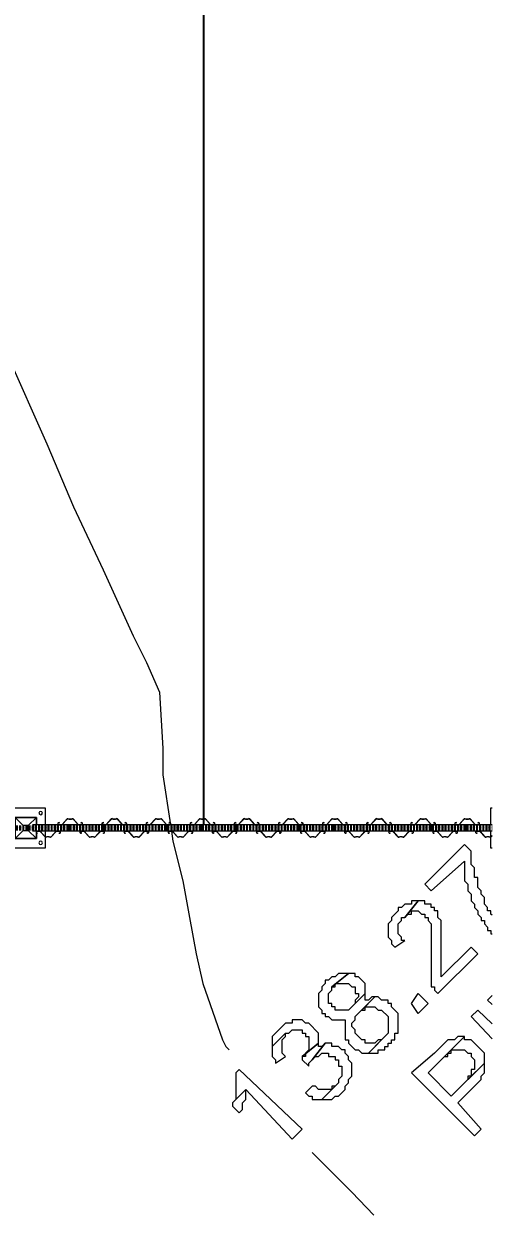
# Model space of a CAD drawing. Header units: millimetres. Extents: x -1971 to 39113, y -25802 to 13528.
# Drawn here: x 36645 to 39038, y -12172 to -6079 of the extents above; entities that cross this region are included whole.
import ezdxf

# ---------------------------------------------------------------- set-up
doc = ezdxf.new("R2010")
doc.units = ezdxf.units.MM
doc.linetypes.add('Boundary', pattern=[15.999999999999998, 9.999999999999998, -3, 0, -3])
for name, color, linetype, lineweight in [('2 Hoop survey', 8, 'Continuous', 9), ('A-ANNO-DIMS', 211, 'Continuous', 9), ('A-FLOR-HRAL', 11, 'Continuous', 9), ('C-PROP-LINE', 91, 'Boundary', 70), ('默认', 18, 'Continuous', 9)]:
    doc.layers.add(name, color=color, linetype=linetype, lineweight=lineweight)
doc.styles.add('Avenir_B_1', font='', dxfattribs={"width": 0.8, "height": 200.0000000000001})
doc.styles.get('Avenir_B_1').set_extended_font_data('Avenir', bold=True)
doc.dimstyles.new('OJID-2_0mm_Diagonal_Tick_-_RED', dxfattribs={"dimscale": 304.8, "dimtxt": 282.4994288325337, "dimasz": 0.6561679790026247, "dimexe": 0.4921259842519685, "dimexo": 0.0625, "dimgap": 0.1640419947506562, "dimtad": 1, "dimdsep": 46, "dimtxsty": 'Avenir_B_1', "dimblk1": 'OBLIQUE', "dimblk2": 'OBLIQUE', "dimsah": 1, "dimcen": 0.09, "dimdle": 0.4921259842519685, "dimazin": 3, "dimtfac": 1, "dimtdec": 4, "dimtix": 1, "dimtmove": 0, "dimatfit": 3, "dimtvp": 1, "dimtolj": 1, "dimlwd": 25, "dimlwe": 25})

# ---------------------------------------------------------------- blocks, each defined once
blk = doc.blocks.new('2 Hoop survey-1260670-Ground Floor')
at = {"layer": '默认', "color": 9, "flags": 128}
for points in [[(84735.9059364619, 4382.7934975308), (84735.9059364619, 3925.618537659211), (84735.9059364619, 3773.226884368658), (84735.9059364619, 3620.83523107814), (84752.83834238313, 3332.984330418254), (84769.77074830426, 3180.592677127719), (84786.70315422543, 3028.201023837184), (84803.63556014658, 2994.336211994845), (84837.50037198896, 2858.876964625494), (84871.36518383128, 2706.485311334959), (84922.16240159479, 2554.093658044436), (84989.89202527946, 2418.634410675073), (85193.08089633351, 1961.45945080348), (85328.54014370285, 1639.743738301259), (85480.9317969934, 1318.02802579903), (85633.32345028395, 979.3799073756207), (85701.05307396861, 843.9206600062527), (85768.78269765328, 691.5290067157348), (85785.71510357445, 403.6781060558487), (85785.71510357445, 268.218858686485), (85823.97162778531, 13.17536394749611)], [(85828.86069028529, -19.41838605248511), (85836.51232133797, -70.42925973691143), (85887.30953910146, -273.6181307909441), (85921.17435094382, -459.8745959238354), (85955.03916278615, -646.1310610566966), (85988.9039746285, -798.5227143472146), (86090.49841015553, -1086.373615007118), (86107.43081607668, -1120.238426849444), (86124.36322199786, -1137.170832770633)], [(87326.56404240093, -87.361665658044), (87123.37517134688, -290.5505367120853), (87157.23998318923, -324.4153485544284), (87326.56404240093, -172.0236952639234), (87326.56404240093, -273.6181307909138), (87343.49644832205, -290.5505367121199), (87343.49644832205, -324.4153485544457), (87360.42885424326, -341.3477544756), (87360.42885424326, -375.2125663179387), (87377.36126016438, -392.1449722391406), (87377.36126016438, -409.0773781602818), (87394.29366608558, -426.0097840814707), (87394.29366608558, -442.9421900026249), (87411.22607200673, -459.8745959238268), (87411.22607200673, -476.8070018449637), (87428.15847792791, -476.8070018449637), (87428.15847792791, -493.7394077661352), (87445.09088384912, -510.6718136872895), (87445.09088384912, -527.6042196084784), (87462.02328977027, -527.6042196084784), (87462.02328977027, -544.5366255296499), (87468.0409685474, -544.5366255296499)], [(87468.0409685474, -448.9598687797762), (87462.02328977025, -442.9421900026422), (87462.02328977025, -426.0097840814707), (87445.09088384909, -426.0097840814707), (87445.09088384909, -409.0773781602818), (87428.15847792791, -392.1449722391102), (87428.15847792791, -358.2801603967845), (87411.22607200676, -341.3477544756), (87411.22607200676, -324.4153485544457), (87394.29366608556, -307.4829426332741), (87394.29366608556, -256.6857248697595), (87377.36126016441, -256.6857248697595), (87377.36126016441, -205.8885071062492), (87360.42885424326, -188.9561011850603), (87360.42885424326, -121.2264775003958), (87326.56404240093, -87.361665658044)], [(87468.0409685474, -860.2346592547711), (87445.09088384912, -883.1847439530593), (87468.0409685474, -906.1348286513561)], [(87468.0409685474, -1081.437338657606), (87360.42885424326, -967.8467735587958), (87394.2936660856, -933.981961716418), (87468.0409685474, -1003.847827206528)], [(86547.67337002711, -1662.075416326912), (86750.86224108114, -1865.26428738094), (86863.82802488976, -1983.141627007344)]]:
    blk.add_lwpolyline(points, dxfattribs=at)
at = {"layer": '默认', "color": 9}
for points in [[(86987.91592397752, -426.0097840814488), (86954.05111213516, -459.8745959237731), (86954.05111213516, -476.8070018449598), (86937.11870621401, -493.7394077661302), (86937.11870621401, -561.4690314508134), (86954.05111213517, -578.4014373719838), (86954.05111213517, -595.3338432931541), (86970.98351805635, -612.2662492143081), (87021.78073581982, -578.4014373719983), (87004.84832989867, -578.4014373719983), (87004.84832989867, -561.4690314508134), (86987.91592397752, -544.5366255296431), (86987.91592397752, -493.7394077661302), (87004.84832989867, -476.8070018449434), (87004.84832989867, -459.874595923804), (87021.78073581983, -459.874595923804), (87089.51035950452, -375.2125663179195), (87055.64554766216, -375.2125663179195), (87055.64554766216, -392.1449722391226), (87021.78073581983, -392.1449722391226), (87004.84832989867, -409.0773781602766), (86987.91592397752, -409.0773781602766)], [(87089.5103595045, -375.2125663179668), (87021.78073581982, -459.8745959238531), (87038.71314174097, -442.9421900026664), (87055.64554766213, -442.9421900026664), (87055.64554766213, -426.0097840815124), (87089.5103595045, -426.0097840815124), (87106.44276542567, -442.9421900026664), (87123.37517134682, -442.9421900026664), (87123.37517134682, -459.8745959238531), (87140.30757726799, -459.8745959238531), (87140.30757726799, -476.8070018450072), (87157.23998318918, -493.7394077661793), (87157.23998318918, -815.4551202684198), (87174.17238911035, -815.4551202684198), (87174.17238911035, -832.3875261895755), (87191.10479503153, -849.3199321107768), (87394.29366608558, -646.1310610566981), (87360.42885424323, -612.2662492143572), (87208.03720095268, -764.6579025049068), (87208.03720095268, -476.8070018450072), (87191.10479503153, -459.8745959238368), (87191.10479503153, -426.0097840815124), (87174.17238911035, -426.0097840815124), (87174.17238911035, -409.0773781603257), (87157.23998318917, -409.0773781603257), (87157.23998318917, -392.1449722391718), (87123.37517134682, -392.1449722391718), (87123.37517134682, -375.2125663179832)], [(86632.33539963291, -781.5903084260517), (86615.40299371173, -781.5903084260517), (86615.40299371173, -798.5227143472057), (86598.47058779057, -815.4551202684088), (86598.47058779057, -832.3875261895482), (86581.5381818694, -849.3199321107495), (86581.5381818694, -917.0495557954001), (86598.4705877906, -933.981961716554), (86598.4705877906, -950.9143676377425), (86615.40299371173, -950.9143676377425), (86615.40299371173, -967.846773558913), (86632.33539963291, -967.846773558913), (86649.26780555409, -984.7791794800833), (86716.99742923876, -984.7791794800833), (86716.99742923876, -1086.373615007107), (86733.92983515996, -1086.373615007107), (86733.92983515996, -1103.306020928278), (86767.79464700235, -1137.170832770602), (86784.72705292344, -1137.170832770602), (86801.65945884462, -1154.103238691781), (86835.52427068696, -1154.103238691781), (86903.25389437162, -1086.373615007122), (86886.32148845047, -1086.373615007122), (86869.38908252932, -1103.306020928261), (86818.59186476581, -1103.306020928261), (86818.59186476581, -1086.373615007107), (86801.65945884462, -1086.373615007107), (86767.7946470023, -1052.508803164732), (86767.7946470023, -1035.576397243596), (86750.86224108112, -1018.643991322408), (86750.86224108112, -1001.711585401254), (86767.79464700227, -984.7791794800669), (86767.79464700227, -967.846773558913), (86869.38908252932, -866.2523380318726), (86852.45667660813, -866.2523380318726), (86835.52427068695, -883.1847439530902), (86818.59186476581, -883.1847439530902), (86818.59186476581, -849.319932110735), (86733.92983515996, -933.981961716554), (86666.20021147525, -933.981961716554), (86666.20021147525, -917.0495557954001), (86649.26780555409, -917.0495557954001), (86649.26780555409, -900.1171498742298), (86632.33539963291, -900.1171498742298), (86632.33539963291, -849.319932110735), (86649.26780555409, -832.3875261895646), (86649.26780555409, -815.4551202683924), (86733.92983515996, -747.725496583711), (86683.13261739642, -747.725496583711), (86666.20021147527, -764.6579025048651), (86649.26780555409, -764.6579025048651)], [(86733.92983515996, -747.725496583711), (86649.26780555409, -815.4551202683924), (86666.20021147525, -815.4551202683924), (86666.20021147525, -798.5227143472057), (86733.92983515996, -798.5227143472057), (86750.86224108111, -815.4551202684252), (86767.79464700227, -815.4551202684252), (86767.79464700227, -849.319932110735), (86784.72705292344, -849.319932110735), (86784.72705292344, -866.2523380318889), (86767.79464700227, -883.1847439530902), (86767.79464700227, -900.1171498742298), (86818.59186476581, -849.3199321107186), (86818.59186476581, -798.5227143472057), (86784.72705292347, -764.6579025048651), (86767.79464700227, -764.6579025048651), (86767.79464700227, -747.725496583711)], [(87089.51035950452, -950.9143676377444), (87055.64554766218, -900.1171498742315), (87089.51035950452, -849.3199321107513), (87140.30757726803, -900.1171498742315)], [(86869.38908252929, -866.2523380319053), (86801.6594588446, -933.9819617165886), (86818.59186476581, -933.9819617165886), (86818.59186476581, -917.0495557954001), (86869.38908252929, -917.0495557954001), (86886.3214884505, -933.9819617165394), (86903.25389437166, -933.9819617165394), (86937.11870621401, -967.8467735588966), (86937.11870621401, -1052.508803164767), (86835.52427068699, -1154.103238691774), (86886.32148845047, -1154.103238691774), (86886.32148845047, -1137.17083277062), (86920.18630029281, -1137.17083277062), (86920.18630029281, -1120.238426849432), (86937.11870621398, -1120.238426849432), (86937.11870621398, -1103.306020928278), (86954.05111213514, -1103.306020928278), (86954.05111213514, -1086.373615007107), (86970.98351805632, -1086.373615007107), (86970.98351805632, -1052.508803164767), (86987.91592397752, -1052.508803164767), (86987.91592397752, -950.9143676377425), (86954.05111213517, -917.0495557953836), (86954.05111213517, -900.1171498742298), (86937.11870621398, -900.1171498742298), (86937.11870621398, -883.1847439530757), (86903.25389437166, -883.1847439530757), (86886.32148845044, -866.2523380319053)], [(86378.34931081539, -1035.576397243578), (86344.48449897303, -1069.44120908592), (86344.48449897303, -1120.238426849432), (86412.21412265771, -1052.508803164767), (86429.14652857889, -1052.508803164767), (86446.07893450008, -1035.576397243578), (86496.87615226356, -1035.576397243578), (86496.87615226356, -1052.508803164767), (86513.80855818474, -1052.508803164767), (86513.80855818474, -1069.441209085937), (86530.7409641059, -1069.441209085937), (86530.7409641059, -1137.17083277062), (86513.80855818474, -1154.103238691774), (86513.80855818474, -1171.035644612952), (86496.87615226356, -1171.035644612952), (86581.53818186943, -1103.306020928261), (86581.53818186943, -1052.508803164767), (86530.74096410593, -1001.711585401237), (86513.80855818474, -1001.711585401237), (86496.87615226356, -984.7791794800833), (86446.07893450005, -984.7791794800833), (86446.07893450005, -1001.711585401254), (86412.21412265771, -1001.711585401254)], [(86344.48449897303, -1120.238426849432), (86344.48449897303, -1171.035644612952), (86361.41690489423, -1187.968050534115), (86361.41690489423, -1204.900456455294), (86412.21412265772, -1171.035644612944), (86395.28171673656, -1154.103238691774), (86395.28171673656, -1086.373615007107), (86412.21412265772, -1069.44120908592), (86412.21412265772, -1052.508803164767)], [(87174.17238911033, -1154.103238691796), (87055.64554766213, -1255.69767421882), (87377.36126016438, -1577.413386721068), (87411.22607200674, -1543.548574878703), (87292.69923055853, -1408.089327509372), (87411.22607200671, -1289.562486061177), (87411.22607200671, -1272.630080139998), (87428.15847792794, -1255.69767421882), (87428.15847792794, -1204.900456455316), (87258.83441871619, -1374.224515667031), (87140.30757726799, -1255.697674218827), (87326.56404240086, -1069.441209085959), (87292.69923055854, -1069.441209085959), (87275.7668246374, -1086.373615007113), (87241.90201279504, -1086.373615007113)], [(87326.56404240089, -1069.441209085937), (87224.96960687387, -1171.035644612959), (87241.90201279504, -1171.035644612959), (87241.90201279504, -1154.103238691781), (87258.8344187162, -1154.103238691781), (87258.8344187162, -1137.17083277062), (87326.56404240089, -1137.17083277062), (87343.49644832205, -1154.103238691774), (87360.42885424323, -1154.103238691774), (87360.42885424323, -1171.035644612952), (87377.36126016444, -1187.968050534098), (87377.36126016444, -1238.765268297635), (87360.42885424323, -1238.765268297635), (87360.42885424323, -1272.630080139974), (87343.49644832205, -1272.630080139974), (87343.49644832205, -1289.562486061144), (87428.15847792794, -1204.9004564553), (87428.15847792794, -1154.103238691781), (87360.42885424325, -1086.373615007091), (87326.56404240089, -1086.373615007091)], [(86496.87615226362, -1187.968050534098), (86530.74096410593, -1221.832862376439), (86530.74096410593, -1204.900456455294), (86547.6733700271, -1187.968050534098), (86615.40299371176, -1103.306020928278), (86598.4705877906, -1120.238426849399), (86581.5381818694, -1120.238426849399), (86581.5381818694, -1103.306020928278), (86496.87615226362, -1171.035644612919)], [(86615.40299371176, -1103.306020928287), (86547.67337002709, -1187.968050534133), (86564.60577594825, -1171.035644612946), (86581.5381818694, -1171.035644612946), (86598.4705877906, -1154.103238691785), (86632.33539963291, -1154.103238691785), (86632.33539963291, -1171.03564461297), (86666.20021147525, -1171.03564461297), (86666.20021147525, -1187.96805053414), (86683.13261739642, -1187.96805053414), (86683.13261739642, -1221.832862376481), (86700.06502331758, -1221.832862376481), (86700.06502331758, -1272.630080139994), (86683.13261739645, -1289.562486061141), (86683.13261739645, -1306.494891982335), (86598.47058779055, -1391.156921588163), (86649.26780555409, -1391.156921588163), (86666.20021147525, -1374.224515667001), (86683.13261739642, -1374.224515667001), (86716.99742923879, -1340.359703824652), (86716.99742923879, -1323.427297903498), (86733.92983515994, -1306.494891982344), (86733.92983515994, -1289.562486061164), (86750.86224108111, -1272.63008013997), (86750.86224108111, -1204.900456455311), (86733.92983515994, -1187.968050534133), (86733.92983515994, -1171.03564461297), (86716.99742923879, -1154.10323869179), (86716.99742923879, -1137.170832770629), (86700.0650233176, -1137.170832770629), (86683.13261739642, -1120.238426849475), (86649.26780555409, -1120.238426849475), (86649.26780555409, -1103.306020928287)], [(86175.16043976133, -1238.765268297608), (86158.22803384016, -1255.697674218778), (86158.22803384016, -1391.156921588143), (86209.02525160367, -1340.359703824623), (86446.07893450005, -1594.345792642174), (86496.87615226358, -1543.548574878663)], [(86158.22803384016, -1391.156921588165), (86141.295627919, -1408.089327509335), (86141.295627919, -1425.021733430514), (86175.1604397613, -1458.886545272855), (86192.09284568249, -1441.954139351685), (86192.09284568249, -1408.089327509344), (86209.02525160367, -1391.156921588174), (86209.02525160367, -1340.359703824661)], [(86547.67337002709, -1323.427297903479), (86513.80855818474, -1357.292109745804), (86530.74096410593, -1374.224515666976), (86547.67337002709, -1374.224515666976), (86547.67337002709, -1391.156921588161), (86598.47058779057, -1391.156921588161), (86666.20021147527, -1323.427297903463), (86649.26780555409, -1323.427297903463), (86649.26780555409, -1340.35970382465), (86581.5381818694, -1340.35970382465), (86564.60577594826, -1323.427297903479)]]:
    blk.add_lwpolyline(points, close=True, dxfattribs=at)
blk = doc.blocks.new('栏杆扶手 - Surface-Mounted Center-1798717-Ground Floor')
at = {"layer": 'A-FLOR-HRAL'}
for p, q in [((-15.87500000000059, 101.6), (-101.6000000000001, 101.6)), ((-101.6000000000001, 101.6), (-101.6000000000001, -101.6)), ((101.6, 101.6), (15.87500000000472, 101.6)), ((101.6, -101.6), (101.6, 101.6)), ((-53.975, 53.97499999999771), (53.97499999999999, 53.97499999999771)), ((-53.975, 53.97499999999771), (-12.7, 12.69999999999778)), ((-53.97500000000007, -53.9750000000023), (-53.97500000000007, 53.97499999999769)), ((53.97499999999999, 53.97499999999798), (-53.97499999999999, 53.97499999999798)), ((-53.97499999999999, 53.97499999999798), (-53.97499999999999, -53.97500000000201)), ((12.7, 12.69999999999778), (-12.7, 12.69999999999778)), ((-12.7, 12.69999999999779), (-12.7, -12.70000000000221)), ((12.7, 12.69999999999778), (53.97499999999999, 53.97499999999771)), ((12.7, -12.70000000000221), (12.7, 12.69999999999779)), ((53.97499999999992, 53.97499999999771), (53.97499999999992, -53.97500000000229)), ((53.97499999999999, -53.97500000000201), (53.97499999999999, 53.97499999999798)), ((-53.97500000000007, -53.9750000000023), (-12.7, -12.70000000000221)), ((-15.87499999999676, -53.9750000000023), (-53.975, -53.9750000000023)), ((-53.97499999999999, -53.97500000000201), (-15.87499999999675, -53.97500000000201)), ((-12.7, -12.70000000000221), (12.7, -12.70000000000221)), ((53.97499999999999, -53.9750000000023), (12.7, -12.70000000000221)), ((53.97499999999999, -53.9750000000023), (15.87500000000522, -53.9750000000023)), ((15.87500000000523, -53.97500000000201), (53.97499999999999, -53.97500000000201)), ((-101.6000000000001, -101.6), (-15.87500000000057, -101.6)), ((15.87500000000472, -101.6), (101.6, -101.6))]:
    blk.add_line(p, q, dxfattribs=at)
for centre, radius, start, end in [((-76.20000000000002, 76.2), 8.731249999999987, 7.887775610029521e-13, 180.0000000000002), ((-76.20000000000002, 76.2), 8.731249999999996, 180.0000000000002, 5.088887490341627e-14), ((76.20000000000002, 76.2), 8.731249999999987, 7.887775610029521e-13, 180.0000000000002), ((76.20000000000002, 76.2), 8.731249999999996, 180.0000000000002, 5.088887490341627e-14), ((-76.20000000000002, -76.2), 8.731249999999989, 6.551942643814845e-13, 180.0000000000003), ((-76.20000000000002, -76.2), 8.731249999999985, 180.0000000000002, 5.088887490341627e-14), ((76.20000000000002, -76.2), 8.731249999999996, 6.043053894780682e-13, 180.0000000000002), ((76.20000000000002, -76.2), 8.731249999999985, 180.0000000000002, 5.088887490341627e-14)]:
    blk.add_arc(centre, radius, start, end, dxfattribs=at)
blk = doc.blocks.new('栏杆扶手 - Right Side-V8-Ground Floor')
at = {"layer": 'A-FLOR-HRAL'}
for p, q in [((14.28863871473044, 41.42095653478577), (-14.41546126376533, 15.7140520487531)), ((-13.91361901101159, 15.09907772745906), (14.81813363031123, 40.82962397147305)), ((6.245427855770975, 53.83422618456255), (6.806700561797228, 54.39549889058876)), ((15.08124999999973, 57.84850000000052), (15.08124999999973, 43.19481633661879)), ((15.87499999999984, 43.19481633661878), (15.87499999999984, 57.84850000000052)), ((-14.41546126376955, -15.71405204875008), (14.28863871473075, -41.42095653478513)), ((14.81813363031169, -40.82962397147217), (-13.91361901101545, -15.09907772745634)), ((6.806700561797881, -54.39549889058811), (6.245427855771664, -53.83422618456185)), ((15.08125000000038, -43.19481633661797), (15.08125000000038, -57.84849999999975)), ((15.87500000000046, -57.84849999999975), (15.87500000000046, -43.19481633661798))]:
    blk.add_line(p, q, dxfattribs=at)
for centre, radius, start, end in [((-11.90625000000014, 12.63918044228032), 3.968749999999824, 129.215743005456, 193.4870587838714), ((-64.60465898721104, 4.448531709029887e-13), 50.22415721151557, 346.5129412161314, 13.48705878386784), ((-11.90625000000014, 12.63918044228032), 3.174999999999822, 129.2157430054417, 193.4870587838738), ((-64.60465898721104, 4.448531709029887e-13), 51.01790721151556, 346.5129412161306, 13.48705878386711), ((10.22349999999976, 57.84850000000048), 5.651499999999976, 154.8659213043198, 225.2595218971921), ((10.22349999999976, 57.84850000000048), 4.857749999999974, 154.8950753631256, 225.3019278009093), ((12.69999999999992, 43.19481633661878), 2.381249999999919, 311.8470848866533, 4.325554366790383e-13), ((10.22349999999976, 57.84850000000048), 4.857749999999974, 6.704519569386378e-13, 28.16274097511436), ((12.69999999999992, 43.19481633661878), 3.174999999999925, 311.8458416048869, 0), ((10.22349999999976, 57.84850000000048), 5.651499999999976, 359.9999999999996, 14.07872011857448), ((-11.90624999999955, -12.63918044228075), 3.968750000000195, 166.5129412161303, 230.7842569944569), ((-11.90624999999955, -12.63918044228075), 3.175000000000197, 166.5129412161315, 230.7842569944617), ((10.22350000000049, -57.84849999999975), 5.651499999999976, 134.7404781028073, 359.999999999999), ((10.22350000000049, -57.84849999999975), 4.857749999999966, 134.6980721990925, 4.071109992273301e-13), ((12.70000000000046, -43.194816336618), 2.381249999999926, 6.838609960774292e-13, 48.15291511334912), ((12.70000000000046, -43.194816336618), 3.174999999999924, 6.361109362927034e-14, 48.15415839511418)]:
    blk.add_arc(centre, radius, start, end, dxfattribs=at)
blk = doc.blocks.new('栏杆扶手 - Left Side-1798714-Ground Floor')
at = {"layer": 'A-FLOR-HRAL'}
for p, q in [((-15.87499999999996, 57.84850000000015), (-15.87499999999996, 43.19481633661839)), ((-15.08124999999998, 43.19481633661835), (-15.08124999999998, 57.84850000000015)), ((-14.8181336303113, 40.82962397147259), (13.91361901101565, 15.09907772745659)), ((14.41546126376977, 15.71405204875031), (-14.28863871473036, 41.42095653478553)), ((-6.806700561797406, 54.39549889058846), (-6.245427855771193, 53.8342261845622)), ((-15.87499999999998, -43.19481633661835), (-15.87499999999998, -57.84850000000014)), ((-15.08124999999996, -57.84850000000011), (-15.08124999999996, -43.19481633661839)), ((13.91361901101583, -15.09907772745543), (-14.81813363031135, -40.82962397147266)), ((-14.28863871473058, -41.4209565347854), (14.41546126376536, -15.71405204875289)), ((-6.245427855771167, -53.8342261845622), (-6.80670056179743, -54.39549889058843))]:
    blk.add_line(p, q, dxfattribs=at)
for centre, radius, start, end in [((-10.22349999999999, 57.84850000000013), 5.651499999999976, 314.7404781028065, 179.9999999999994), ((-10.22349999999999, 57.84850000000013), 4.857749999999971, 314.6980721990916, 180.0000000000004), ((-12.70000000000006, 43.19481633661839), 3.174999999999925, 179.9999999999999, 228.1541583951134), ((-12.70000000000006, 43.19481633661839), 2.381249999999925, 180.0000000000005, 228.1529151133485), ((64.60465898721118, 8.021785709647067e-13), 51.01790721151556, 166.512941216132, 193.4870587838678), ((11.90624999999977, 12.63918044228097), 3.175000000000197, 346.5129412161319, 50.78425699445906), ((64.60465898721118, 8.021785709647067e-13), 50.22415721151557, 166.5129412161327, 193.4870587838685), ((11.90624999999977, 12.63918044228097), 3.968750000000194, 346.5129412161309, 50.78425699445738), ((-12.70000000000006, -43.19481633661839), 3.174999999999924, 131.8458416048867, 179.9999999999993), ((-10.22349999999999, -57.84850000000011), 5.651499999999976, 179.9999999999999, 45.25952189719193), ((-12.70000000000006, -43.19481633661839), 2.381249999999921, 131.8470848866536, 180), ((-10.22349999999999, -57.84850000000011), 4.857749999999976, 180, 45.30192780090908), ((11.9062500000002, -12.63918044228009), 3.174999999999822, 309.2157430055389, 13.48705878386924), ((11.9062500000002, -12.63918044228009), 3.968749999999824, 309.2157430055375, 13.48705878386811)]:
    blk.add_arc(centre, radius, start, end, dxfattribs=at)
blk = doc.blocks.new('栏杆扶手 - Right Side-V6-Ground Floor')
at = {"layer": 'A-FLOR-HRAL'}
for p, q in [((14.28863871473044, 41.42095653478577), (-14.41546126376533, 15.7140520487531)), ((-13.91361901101159, 15.09907772745906), (14.81813363031123, 40.82962397147305)), ((6.245427855770975, 53.83422618456255), (6.806700561797228, 54.39549889058876)), ((15.08124999999973, 57.84850000000052), (15.08124999999973, 43.19481633661879)), ((15.87499999999984, 43.19481633661878), (15.87499999999984, 57.84850000000052)), ((-14.41546126376955, -15.71405204875008), (14.28863871473075, -41.42095653478513)), ((14.81813363031169, -40.82962397147217), (-13.91361901101545, -15.09907772745634)), ((6.806700561797881, -54.39549889058811), (6.245427855771664, -53.83422618456185)), ((15.08125000000038, -43.19481633661797), (15.08125000000038, -57.84849999999975)), ((15.87500000000046, -57.84849999999975), (15.87500000000046, -43.19481633661798))]:
    blk.add_line(p, q, dxfattribs=at)
for centre, radius, start, end in [((10.22349999999976, 57.84850000000048), 5.651499999999976, 359.9999999999996, 225.2595218971921), ((10.22349999999976, 57.84850000000048), 4.857749999999974, 6.704519569386375e-13, 225.3019278009093), ((-11.90625000000014, 12.63918044228032), 3.968749999999824, 129.215743005456, 193.4870587838714), ((-64.60465898721104, 4.448531709029887e-13), 50.22415721151557, 346.5129412161314, 13.48705878386784), ((-11.90625000000014, 12.63918044228032), 3.174999999999822, 129.2157430054417, 193.4870587838738), ((-64.60465898721104, 4.448531709029887e-13), 51.01790721151556, 346.5129412161306, 13.48705878386711), ((12.69999999999992, 43.19481633661878), 2.381249999999919, 311.8470848866533, 4.325554366790383e-13), ((12.69999999999992, 43.19481633661878), 3.174999999999925, 311.8458416048869, 0), ((-11.90624999999955, -12.63918044228075), 3.968750000000195, 166.5129412161303, 230.7842569944569), ((-11.90624999999955, -12.63918044228075), 3.175000000000197, 166.5129412161315, 230.7842569944617), ((10.22350000000049, -57.84849999999975), 5.651499999999976, 134.7404781028073, 359.999999999999), ((10.22350000000049, -57.84849999999975), 4.857749999999966, 134.6980721990925, 4.071109992273301e-13), ((12.70000000000046, -43.194816336618), 2.381249999999926, 6.838609960774292e-13, 48.15291511334912), ((12.70000000000046, -43.194816336618), 3.174999999999924, 6.361109362927034e-14, 48.15415839511418)]:
    blk.add_arc(centre, radius, start, end, dxfattribs=at)
blk = doc.blocks.new('栏杆扶手 - Right Side-V10-Ground Floor')
at = {"layer": 'A-FLOR-HRAL'}
for p, q in [((14.28863871473044, 41.42095653478577), (-14.41546126376533, 15.7140520487531)), ((-13.91361901101159, 15.09907772745906), (14.81813363031123, 40.82962397147305)), ((6.245427855770975, 53.83422618456255), (6.806700561797228, 54.39549889058876)), ((15.08124999999973, 57.84850000000052), (15.08124999999973, 43.19481633661879)), ((15.87499999999984, 43.19481633661878), (15.87499999999984, 57.84850000000052)), ((-14.41546126376955, -15.71405204875008), (-8.314999328585053, -21.17752215949884)), ((-7.126185887394482, -21.17752215949873), (-13.91361901101545, -15.09907772745634))]:
    blk.add_line(p, q, dxfattribs=at)
for centre, radius, start, end in [((10.22349999999976, 57.84850000000048), 5.651499999999976, 359.9999999999996, 225.2595218971921), ((10.22349999999976, 57.84850000000048), 4.857749999999974, 6.704519569386375e-13, 225.3019278009093), ((-11.90625000000014, 12.63918044228032), 3.968749999999824, 129.215743005456, 193.4870587838714), ((-64.60465898721104, 4.448531709029887e-13), 50.22415721151557, 346.5129412161314, 13.48705878386784), ((-11.90625000000014, 12.63918044228032), 3.174999999999822, 129.2157430054417, 193.4870587838738), ((-64.60465898721104, 4.448531709029887e-13), 51.01790721151556, 346.5129412161306, 13.48705878386711), ((12.69999999999992, 43.19481633661878), 2.381249999999919, 311.8470848866533, 4.325554366790383e-13), ((12.69999999999992, 43.19481633661878), 3.174999999999925, 311.8458416048869, 0), ((-11.90624999999955, -12.63918044228075), 3.968750000000195, 166.5129412161303, 230.7842569944569), ((-11.90624999999955, -12.63918044228075), 3.175000000000197, 166.5129412161315, 230.7842569944617)]:
    blk.add_arc(centre, radius, start, end, dxfattribs=at)
blk = doc.blocks.new('栏杆扶手 - Surface-Mounted Center-V11-Ground Floor')
at = {"layer": 'A-FLOR-HRAL'}
for p, q in [((-15.87500000003448, 101.6), (-101.6000000000001, 101.6)), ((-101.6000000000001, 101.6), (-101.6000000000001, 93.12247784050226)), ((101.6, 101.6), (15.87499999997507, 101.6)), ((101.6, 93.12247784050227), (101.6, 101.6))]:
    blk.add_line(p, q, dxfattribs=at)
blk = doc.blocks.new('栏杆扶手 - 栏杆扶手-2236474-Ground Floor')
at = {"layer": 'A-FLOR-HRAL'}
for p, q in [((36739.25583855991, -10175.76140618822), (36689.14032372559, -10175.76140618822)), ((36739.25583855991, -10207.51140618822), (36689.14032372557, -10207.51140618822)), ((37428.39572826075, -10175.76140618822), (36739.25583712368, -10175.76140618822)), ((37428.39572826075, -10207.51140618822), (36739.25583712369, -10207.51140618822)), ((37428.39572826075, -10207.51140618823), (37428.39572826075, -10175.76140618823)), ((37900.92591663534, -10175.76140618823), (37428.39572826076, -10175.76140618823)), ((37900.92591663534, -10207.51140618823), (37428.39572826076, -10207.51140618823)), ((37900.92591663534, -10207.51140618823), (37900.92591663534, -10175.76140618823)), ((39038.01713604004, -10175.76140618823), (37900.92591663534, -10175.76140618823)), ((39038.01713604004, -10207.51140618823), (37900.92591663534, -10207.51140618823))]:
    blk.add_line(p, q, dxfattribs=at)
at = {"rotation": 89.99999999999982}
for name, p in [('栏杆扶手 - Surface-Mounted Center-1798717-Ground Floor', (36654.83961388054, -10191.63640618821)), ('栏杆扶手 - Surface-Mounted Center-V11-Ground Floor', (39131.13961388054, -10191.63640618821)), ('栏杆扶手 - Left Side-1798714-Ground Floor', (36881.83961388054, -10159.83640618821)), ('栏杆扶手 - Left Side-1798714-Ground Floor', (37107.23961388054, -10159.83640618821)), ('栏杆扶手 - Left Side-1798714-Ground Floor', (37332.63961388054, -10159.83640618821)), ('栏杆扶手 - Left Side-1798714-Ground Floor', (37558.03961388054, -10159.83640618821)), ('栏杆扶手 - Left Side-1798714-Ground Floor', (37783.43961388055, -10159.83640618821)), ('栏杆扶手 - Left Side-1798714-Ground Floor', (38008.83961388055, -10159.83640618821)), ('栏杆扶手 - Left Side-1798714-Ground Floor', (38234.23961388054, -10159.83640618821)), ('栏杆扶手 - Left Side-1798714-Ground Floor', (38459.63961388054, -10159.83640618821)), ('栏杆扶手 - Left Side-1798714-Ground Floor', (38685.03961388054, -10159.83640618821)), ('栏杆扶手 - Left Side-1798714-Ground Floor', (38910.43961388054, -10159.83640618821)), ('栏杆扶手 - Right Side-V8-Ground Floor', (36769.13961388054, -10223.4364061882)), ('栏杆扶手 - Right Side-V6-Ground Floor', (36994.53961388054, -10223.43640618821)), ('栏杆扶手 - Right Side-V6-Ground Floor', (37219.93961388055, -10223.43640618821)), ('栏杆扶手 - Right Side-V6-Ground Floor', (37445.33961388055, -10223.43640618821)), ('栏杆扶手 - Right Side-V6-Ground Floor', (37670.73961388054, -10223.43640618821)), ('栏杆扶手 - Right Side-V6-Ground Floor', (37896.13961388054, -10223.43640618821)), ('栏杆扶手 - Right Side-V6-Ground Floor', (38121.53961388054, -10223.43640618821)), ('栏杆扶手 - Right Side-V6-Ground Floor', (38346.93961388054, -10223.43640618821)), ('栏杆扶手 - Right Side-V6-Ground Floor', (38572.33961388054, -10223.43640618821)), ('栏杆扶手 - Right Side-V6-Ground Floor', (38797.73961388054, -10223.43640618821)), ('栏杆扶手 - Right Side-V10-Ground Floor', (39016.83961388054, -10223.43640618821))]:
    blk.add_blockref(name, p, dxfattribs=at)
blk = doc.blocks.new('Family - ___-1140397-Ground Floor')
at = {"layer": 'C-PROP-LINE'}
blk.add_line((-1970.505293481085, -10191.63640618797), (39038.01713604005, -10191.63640618797), dxfattribs=at)
blk = doc.blocks.new('_Oblique')
at = {"color": 0, "linetype": 'ByBlock', "lineweight": -2}
blk.add_line((-0.5, -0.5), (0.5, 0.5), dxfattribs=at)

msp = doc.modelspace()

# ---------------------------------------------------------------- block references
at = {"layer": '2 Hoop survey', "color": 9}
msp.add_blockref('2 Hoop survey-1260670-Ground Floor', (-48430.02383250731, -10188.93677013573), dxfattribs=at)
at = {"layer": 'A-FLOR-HRAL'}
msp.add_blockref('栏杆扶手 - 栏杆扶手-2236474-Ground Floor', (0, 0), dxfattribs=at)
at = {"layer": 'C-PROP-LINE'}
msp.add_blockref('Family - ___-1140397-Ground Floor', (0, 0), dxfattribs=at)

# ---------------------------------------------------------------- dimensions: what is measured, and where the dimension line sits
at = {"layer": 'A-ANNO-DIMS', "lineweight": 25}
msp.add_linear_dim(base=(37865.38340270962, -5291.636406188091), p1=(37565.38340270961, -10191.63640618797), p2=(37565.38340270961, -5291.636406188089), dimstyle='OJID-2_0mm_Diagonal_Tick_-_RED', override={"dimfxl": 4899.999999999879}, dxfattribs=at).render()

doc.saveas('drawing.dxf')
